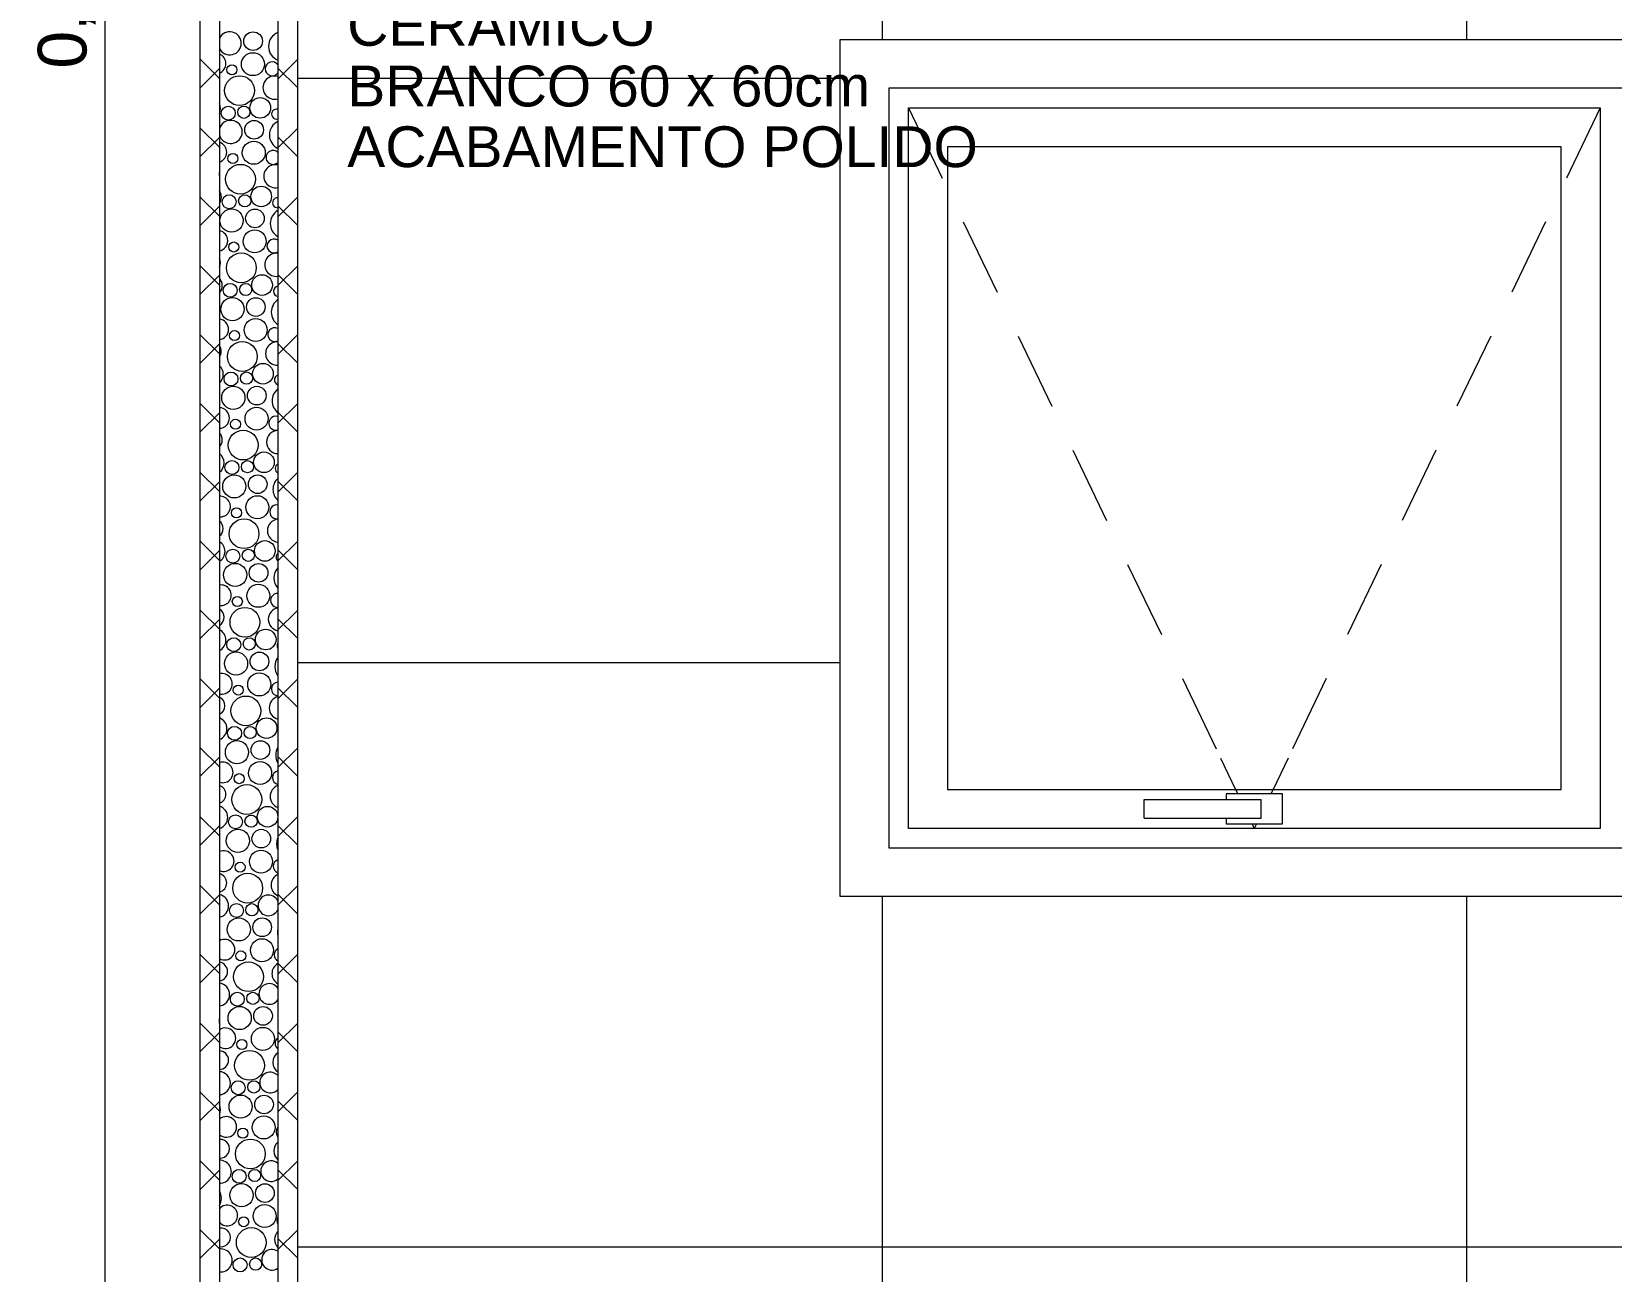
# Model space of a CAD drawing. Header units: metres. Extents: x -1.8 to 75.3, y -2 to 2.8.
# Drawn here: x 69.462 to 71.084, y -0.123 to 1.15 of the extents above; entities that cross this region are included whole.
import ezdxf

# ---------------------------------------------------------------- set-up
doc = ezdxf.new("R2010")
doc.units = ezdxf.units.M
doc.header["$MEASUREMENT"] = 0
doc.layers.add('COTAS CORTE', color=7, linetype='Continuous')
doc.layers.add('PAREDE CONSTRUIR', color=7, linetype='Continuous')
for name, color, linetype, lineweight, true_color in [('COTAS CORTE_Caneta_No__25', 7, 'Continuous', 13, 0x982312), ('Janelas Archicad_Caneta_No__9', 7, 'Continuous', 9, 0x020202), ('Janelas Archicad_Caneta_No__97', 7, 'Continuous', 13, 0x6b6b6b), ('NOTAS-EXECUTIVO.ARQ_Caneta_No__12', 7, 'Continuous', 0, 0x030303), ('PAREDE CONSTRUIR_Caneta_No__96', 7, 'Continuous', 0, 0xb6b6b6), ('PAREDE CONSTRUIR_Caneta_No__97', 7, 'Continuous', 13, 0x6b6b6b)]:
    doc.layers.add(name, color=color, linetype=linetype, lineweight=lineweight, true_color=true_color)
doc.layers.add('PAREDE CONSTRUIR_Caneta_No__241', color=7, linetype='Continuous', lineweight=13)
doc.layers.add('PAREDE CONSTRUIR_Caneta_No__83', color=84, linetype='Continuous', lineweight=0)
doc.styles.add('GENERATED_STYLE_1', font='arial.ttf')
doc.dimstyles.new('GENERATED_STYLE__2', dxfattribs={"dimtxt": 0.05, "dimasz": 0.02375, "dimexe": 0.18, "dimexo": 0.267183, "dimgap": 0, "dimtad": 1, "dimzin": 0, "dimdsep": 46, "dimtxsty": 'GENERATED_STYLE_1', "dimblk": 'ARROWHEAD_11', "dimblk1": 'ARROWHEAD_11', "dimblk2": 'ARROWHEAD_11', "dimcen": 0.09, "dimclrd": 256, "dimclre": 256, "dimclrt": 256, "dimadec": 0, "dimazin": 0, "dimtfac": 1, "dimtdec": 4, "dimtmove": 0, "dimatfit": 3, "dimfxl": 0, "dimtolj": 1, "dimtzin": 0, "dimarcsym": 0})
pattern_1 = [(45, (120.80917, -1.898244), (-0.03535534, 0.03535534), []), (135, (120.80917, -1.898244), (0.03535534, 0.03535534), [])]

# ---------------------------------------------------------------- blocks, each defined once
blk = doc.blocks.new('*X233', base_point=(120.8092, -1.8982))
at = {"layer": 'PAREDE CONSTRUIR_Caneta_No__96', "color": 253, "linetype": 'Continuous', "lineweight": 0, "true_color": 0xb6b6b6}
for centre, radius in [((69.6897, 1.1402), 0.00959), ((69.6895, 1.1166), 0.0118), ((69.6758, 1.0894), 0.0153), ((69.668, 1.1108), 0.00517), ((69.6642, 1.0663), 0.00715), ((69.6802, 1.0672), 0.00627), ((69.697, 1.0717), 0.0106), ((69.6907, 1.0492), 0.00959), ((69.6689, 1.0198), 0.00517), ((69.6904, 1.0256), 0.0118), ((69.6767, 0.9984), 0.0153), ((69.698, 0.9807), 0.0106), ((69.6652, 0.9753), 0.00715), ((69.6811, 0.9762), 0.00627), ((69.6676, 0.956), 0.0119), ((69.6916, 0.9582), 0.00959), ((69.6913, 0.9346), 0.0118), ((69.6698, 0.9288), 0.00517), ((69.6776, 0.9074), 0.0153), ((69.6989, 0.8897), 0.0106), ((69.6685, 0.865), 0.0119), ((69.6661, 0.8843), 0.00715), ((69.6821, 0.8852), 0.00627), ((69.6925, 0.8672), 0.00959), ((69.6923, 0.8436), 0.0118), ((69.6786, 0.8164), 0.0153), ((69.6707, 0.8378), 0.00517), ((69.667, 0.7933), 0.00715), ((69.683, 0.7942), 0.00627), ((69.6998, 0.7987), 0.0106), ((69.6694, 0.774), 0.0119), ((69.6935, 0.7762), 0.00959), ((69.6932, 0.7526), 0.0118), ((69.6717, 0.7468), 0.00517), ((69.6795, 0.7254), 0.0153), ((69.7008, 0.7077), 0.0106), ((69.668, 0.7023), 0.00715), ((69.6839, 0.7032), 0.00627), ((69.6704, 0.683), 0.0119), ((69.6944, 0.6852), 0.00959), ((69.6941, 0.6616), 0.0118), ((69.6804, 0.6344), 0.0153), ((69.6726, 0.6558), 0.00517), ((69.6689, 0.6114), 0.00715), ((69.6848, 0.6122), 0.00627), ((69.7017, 0.6167), 0.0106), ((69.6713, 0.592), 0.0119), ((69.6953, 0.5942), 0.00959), ((69.6735, 0.5648), 0.00517), ((69.695, 0.5706), 0.0118), ((69.6813, 0.5434), 0.0153), ((69.7026, 0.5257), 0.0106), ((69.6698, 0.5204), 0.00715), ((69.6858, 0.5212), 0.00627), ((69.6722, 0.501), 0.0119), ((69.6962, 0.5032), 0.00959), ((69.696, 0.4796), 0.0118), ((69.6745, 0.4738), 0.00517), ((69.6823, 0.4524), 0.0153), ((69.7035, 0.4347), 0.0106), ((69.6731, 0.41), 0.0119), ((69.6707, 0.4294), 0.00715), ((69.6867, 0.4302), 0.00627), ((69.6972, 0.4122), 0.00959), ((69.6969, 0.3886), 0.0118), ((69.6832, 0.3614), 0.0153), ((69.6754, 0.3828), 0.00517), ((69.6717, 0.3384), 0.00715), ((69.6876, 0.3392), 0.00627), ((69.7045, 0.3437), 0.0106), ((69.6741, 0.319), 0.0119), ((69.6981, 0.3212), 0.00959), ((69.6978, 0.2976), 0.0118), ((69.6763, 0.2918), 0.00517), ((69.6841, 0.2704), 0.0153), ((69.6726, 0.2474), 0.00715), ((69.6885, 0.2482), 0.00627), ((69.675, 0.228), 0.0119), ((69.699, 0.2302), 0.00959), ((69.6988, 0.2066), 0.0118), ((69.685, 0.1794), 0.0153), ((69.6772, 0.2008), 0.00517), ((69.6735, 0.1564), 0.00715), ((69.6895, 0.1572), 0.00627), ((69.6759, 0.137), 0.0119), ((69.6999, 0.1392), 0.00959), ((69.6782, 0.1098), 0.00517), ((69.6997, 0.1156), 0.0118), ((69.686, 0.0884), 0.0153), ((69.6744, 0.0654), 0.00715), ((69.6904, 0.0662), 0.00627), ((69.6769, 0.046), 0.0119), ((69.7009, 0.0482), 0.00959), ((69.7006, 0.0246), 0.0118), ((69.6791, 0.0188), 0.00517), ((69.6869, -0.0026), 0.0153), ((69.6754, -0.0256), 0.00715), ((69.6913, -0.0247), 0.00627), ((69.6778, -0.045), 0.0119), ((69.7018, -0.0428), 0.00959), ((69.7015, -0.0664), 0.0118), ((69.6878, -0.0936), 0.0153), ((69.68, -0.0722), 0.00517), ((69.6763, -0.1166), 0.00715), ((69.6923, -0.1157), 0.00627)]:
    blk.add_circle(centre, radius, dxfattribs=at)
for centre, radius, start, end in [((69.6657, 1.138), 0.0119, 207.2893, 152.7107), ((69.7208, 1.1349), 0.0153, 111.6056, 248.3944), ((69.6511, 1.1172), 0.0106, 292.1819, 67.8181), ((69.7092, 1.1118), 0.00715, 34.5088, 325.4912), ((69.7117, 1.0925), 0.0119, 73.0655, 286.9345), ((69.6445, 1.0711), 0.0118, 334.1868, 25.8132), ((69.7139, 1.0653), 0.00517, 76.051, 283.949), ((69.6667, 1.047), 0.0119, 194.8899, 165.1101), ((69.7217, 1.0439), 0.0153, 115.3905, 244.6095), ((69.652, 1.0262), 0.0106, 286.8828, 73.1172), ((69.7102, 1.0208), 0.00715, 46.0246, 313.9754), ((69.7126, 1.0015), 0.0119, 77.6689, 282.3311), ((69.6457, 1.0037), 0.00959, 350.7967, 9.2033), ((69.6454, 0.9801), 0.0118, 325.2702, 34.7298), ((69.7148, 0.9743), 0.00517, 86.4603, 273.5397), ((69.7226, 0.9529), 0.0153, 119.2981, 240.7019), ((69.653, 0.9352), 0.0106, 281.729, 78.271), ((69.7111, 0.9298), 0.00715, 55.6213, 304.3787), ((69.6466, 0.9127), 0.00959, 332.9314, 27.0686), ((69.7135, 0.9105), 0.0119, 82.1927, 277.8073), ((69.6463, 0.8891), 0.0118, 318.0285, 41.9715), ((69.7157, 0.8833), 0.00517, 96.7523, 263.2477), ((69.7236, 0.8619), 0.0153, 123.3618, 236.6382), ((69.6539, 0.8442), 0.0106, 276.67, 83.33), ((69.712, 0.8388), 0.00715, 64.2166, 295.7834), ((69.6475, 0.8217), 0.00959, 322.5418, 37.4582), ((69.7144, 0.8195), 0.0119, 86.6679, 273.3321), ((69.6473, 0.7981), 0.0118, 311.6906, 48.3094), ((69.7167, 0.7923), 0.00517, 107.2711, 252.7289), ((69.7245, 0.7709), 0.0153, 127.6252, 232.3748), ((69.6548, 0.7532), 0.0106, 271.6628, 88.3372), ((69.713, 0.7478), 0.00715, 72.2249, 287.7751), ((69.6485, 0.7307), 0.00959, 314.1974, 45.8026), ((69.7154, 0.7285), 0.0119, 91.1227, 268.8773), ((69.6482, 0.7071), 0.0118, 305.9258, 54.0742), ((69.7176, 0.7013), 0.00517, 118.4382, 241.5618), ((69.7254, 0.6799), 0.0153, 132.1491, 227.8509), ((69.6558, 0.6622), 0.0106, 266.6684, 93.3316), ((69.7163, 0.6375), 0.0119, 95.5844, 264.4156), ((69.7139, 0.6568), 0.00715, 79.8869, 280.1131), ((69.6494, 0.6397), 0.00959, 306.9034, 53.0966), ((69.6491, 0.6161), 0.0118, 300.5551, 59.4449), ((69.7185, 0.6103), 0.00517, 130.9597, 229.0403), ((69.7263, 0.5889), 0.0153, 137.0234, 222.9766), ((69.6567, 0.5712), 0.0106, 261.6484, 98.3516), ((69.7148, 0.5659), 0.00715, 87.3691, 272.6309), ((69.6503, 0.5487), 0.00959, 300.2519, 59.7481), ((69.7172, 0.5465), 0.0119, 100.0804, 259.9196), ((69.65, 0.5251), 0.0118, 295.4674, 64.5326), ((69.7195, 0.5193), 0.00517, 146.5997, 213.4003), ((69.7273, 0.4979), 0.0153, 142.3917, 217.6083), ((69.6576, 0.4802), 0.0106, 256.5628, 103.4372), ((69.7157, 0.4749), 0.00715, 94.8063, 265.1937), ((69.6512, 0.4577), 0.00959, 294.0252, 65.9748), ((69.7181, 0.4555), 0.0119, 104.6402, 255.3598), ((69.651, 0.4341), 0.0118, 290.5868, 69.4132), ((69.7282, 0.4069), 0.0153, 148.5143, 211.4857), ((69.6585, 0.3892), 0.0106, 251.3666, 108.6334), ((69.7167, 0.3839), 0.00715, 102.3262, 257.6738), ((69.6522, 0.3667), 0.00959, 288.0878, 71.9122), ((69.7191, 0.3645), 0.0119, 109.2971, 250.7029), ((69.6519, 0.3431), 0.0118, 285.8581, 74.1419), ((69.6595, 0.2982), 0.0106, 246.0058, 113.9942), ((69.7291, 0.3159), 0.0153, 155.9711, 204.0289), ((69.7176, 0.2929), 0.00715, 110.0699, 249.9301), ((69.6531, 0.2757), 0.00959, 282.3456, 77.6544), ((69.72, 0.2735), 0.0119, 114.0909, 245.9091), ((69.6528, 0.2521), 0.0118, 281.2381, 78.7619), ((69.7054, 0.2527), 0.0106, 23.6127, 336.3873), ((69.73, 0.2249), 0.0153, 166.8832, 193.1168), ((69.6604, 0.2072), 0.0106, 240.4108, 119.5892), ((69.7185, 0.2019), 0.00715, 118.2198, 241.7802), ((69.654, 0.1847), 0.00959, 276.7273, 83.2727), ((69.7209, 0.1825), 0.0119, 119.0716, 240.9284), ((69.6538, 0.1611), 0.0118, 276.6911, 83.3089), ((69.7063, 0.1617), 0.0106, 33.9894, 326.0106), ((69.64, 0.1339), 0.0153, 350.5636, 9.4364), ((69.6613, 0.1162), 0.0106, 234.4854, 125.5146), ((69.7194, 0.1109), 0.00715, 127.0524, 232.9476), ((69.6549, 0.0937), 0.00959, 271.1734, 88.8266), ((69.7219, 0.0915), 0.0119, 124.3066, 235.6934), ((69.6547, 0.0701), 0.0118, 272.1861, 87.8139), ((69.7072, 0.0707), 0.0106, 42.0972, 317.9028), ((69.641, 0.0429), 0.0153, 337.8043, 22.1957), ((69.6622, 0.0252), 0.0106, 228.0839, 131.9161), ((69.7204, 0.0199), 0.00715, 137.074, 222.926), ((69.6559, 0.0027), 0.00959, 265.6306, 94.3694), ((69.7228, 0.0005), 0.0119, 129.8917, 230.1083), ((69.6556, -0.0209), 0.0118, 267.6947, 92.3053), ((69.7082, -0.0203), 0.0106, 49.0897, 310.9103), ((69.6419, -0.0481), 0.0153, 329.9204, 30.0796), ((69.6632, -0.0658), 0.0106, 220.9594, 139.0406), ((69.6568, -0.0883), 0.00959, 260.0464, 99.9536), ((69.7213, -0.0711), 0.00715, 149.5333, 210.4667), ((69.7237, -0.0905), 0.0119, 135.9767, 224.0233), ((69.6565, -0.1119), 0.0118, 263.189, 96.811), ((69.7091, -0.1113), 0.0106, 55.4069, 304.5931)]:
    blk.add_arc(centre, radius, start, end, dxfattribs=at)
blk = doc.blocks.new('*D234', base_point=(120.8092, -1.8982))
at = {"layer": 'COTAS CORTE_Caneta_No__25', "linetype": 'Continuous', "lineweight": 13, "true_color": 0x982312}
for points in [[(69.5317, 1.2518), (69.5322, 1.2494), (69.5336, 1.2473), (69.5356, 1.246), (69.538, 1.2455), (69.5404, 1.246), (69.5424, 1.2473), (69.5438, 1.2494), (69.5442, 1.2518), (69.5438, 1.2541), (69.5424, 1.2562), (69.5404, 1.2575), (69.538, 1.258), (69.5356, 1.2575), (69.5336, 1.2562), (69.5322, 1.2541)], [(69.5317, -1.8982), (69.5322, -1.9006), (69.5336, -1.9027), (69.5356, -1.904), (69.538, -1.9045), (69.5404, -1.904), (69.5424, -1.9027), (69.5438, -1.9006), (69.5442, -1.8982), (69.5438, -1.8959), (69.5424, -1.8938), (69.5404, -1.8925), (69.538, -1.892), (69.5356, -1.8925), (69.5336, -1.8938), (69.5322, -1.8959)]]:
    blk.add_hatch(color=24, dxfattribs=at).paths.add_polyline_path(points)
at = {"layer": 'COTAS CORTE_Caneta_No__25', "color": 24, "linetype": 'Continuous', "lineweight": 13, "true_color": 0x982312}
for p, q in [((69.5317, 1.2518), (69.5145, 1.2518)), ((69.8052, 1.2518), (69.5442, 1.2518)), ((69.538, -1.892), (69.538, 1.2455)), ((69.5317, -1.8982), (69.5145, -1.8982)), ((69.538, -1.9107), (69.538, -1.9045)), ((69.8052, -1.8982), (69.5442, -1.8982))]:
    blk.add_line(p, q, dxfattribs=at)
for centre in [(69.538, 1.2518), (69.538, -1.8982)]:
    blk.add_circle(centre, 0.00625, dxfattribs=at)
at = {"layer": 'COTAS CORTE_Caneta_No__25', "color": 24, "lineweight": 13, "true_color": 0x982312, "char_height": 0.05, "attachment_point": 7, "rotation": 90, "style": 'GENERATED_STYLE_1'}
for s, insert in [('\\A1;{\\pql;\\fArial|b0|i0|c0|p0;\\W1.000000;0,01}', (69.528, 1.112)), ('\\A1;{\\pql;\\fArial|b0|i0|c0|p0;\\W1.000000;3,15}', (69.528, -0.4567))]:
    blk.add_mtext(s, dxfattribs=dict(at, insert=insert))
blk = doc.blocks.new('ARROWHEAD_11')
at = {"color": 0, "linetype": 'Continuous', "lineweight": 0}
blk.add_line((0, 0), (-1, 0), dxfattribs=at)
at = {"color": 0, "linetype": 'Continuous', "lineweight": 0, "const_width": 0.25, "flags": 128}
blk.add_lwpolyline([(-0.125, 0, 1), (0.125, 0, 1)], format="xyb", close=True, dxfattribs=at)

msp = doc.modelspace()

# ---------------------------------------------------------------- hatches: boundary and pattern name
at = {"layer": 'PAREDE CONSTRUIR_Caneta_No__83', "linetype": 'Continuous', "lineweight": 0}
h = msp.add_hatch(dxfattribs=at)
h.set_pattern_fill('Placomur_000f', color=84, style=0, pattern_type=2)
h.set_pattern_definition(pattern_1)
h.paths.add_polyline_path([(69.6351, -1.8982), (69.6551, -1.8982), (69.6551, 1.2518), (69.6351, 1.2518)])
h = msp.add_hatch(dxfattribs=at)
h.set_pattern_fill('Placomur_000f', color=84, style=0, pattern_type=2)
h.set_pattern_definition(pattern_1)
h.paths.add_polyline_path([(69.7151, -1.8982), (69.7351, -1.8982), (69.7351, 1.2518), (69.7151, 1.2518)])
at = {"layer": 'PAREDE CONSTRUIR_Caneta_No__97', "linetype": 'Continuous', "lineweight": 13, "true_color": 0x6b6b6b}
h = msp.add_hatch(dxfattribs=at)
h.set_pattern_fill('Ceramica_60_x_60_000f', color=251, style=0, pattern_type=2)
h.set_pattern_definition([(3e-15, (69.73513, -1.89824), (0, 0.6), []), (90, (69.73513, -1.89824), (-0.6, 0), [])])
h.paths.add_polyline_path([(75.1151, 1.2518), (69.7351, 1.2518), (69.7351, -0.8982), (69.7695, -0.8982), (69.7695, -0.8137), (69.7712, -0.801), (69.7763, -0.7887), (69.7844, -0.7781), (69.795, -0.77), (69.8073, -0.7649), (69.8199, -0.7632), (69.9351, -0.7632), (69.9477, -0.7649), (69.96, -0.77), (69.9706, -0.7781), (69.9787, -0.7887), (69.9838, -0.801), (69.9855, -0.8137), (69.9855, -0.8442), (69.9675, -0.8442), (69.9675, -0.8148), (69.9663, -0.8057), (69.963, -0.7978), (69.9578, -0.791), (69.951, -0.7857), (69.943, -0.7824), (69.9339, -0.7812), (69.8211, -0.7812), (69.812, -0.7824), (69.804, -0.7857), (69.7972, -0.791), (69.792, -0.7978), (69.7887, -0.8057), (69.7875, -0.8148), (69.7875, -0.8982), (69.8565, -0.8982), (69.8565, -0.8882), (69.8635, -0.8882), (69.8635, -0.8982), (70.3351, -0.8982), (70.3351, -1.0982), (70.2068, -1.0982), (70.2068, -1.1532), (70.0178, -1.1532), (70.0178, -1.1882), (69.9358, -1.1882), (69.9358, -1.1582), (69.9358, -1.1532), (69.8628, -1.1532), (69.8628, -1.0982), (69.7351, -1.0982), (69.7351, -1.8982), (72.3631, -1.8982), (72.3631, -1.0982), (72.2589, -1.0982), (72.2589, -1.1532), (72.1858, -1.1532), (72.1858, -1.1582), (72.1858, -1.1882), (72.1038, -1.1882), (72.1038, -1.1532), (71.9149, -1.1532), (71.9149, -1.0982), (71.8131, -1.0982), (71.8131, -0.8982), (72.2581, -0.8982), (72.2581, -0.8882), (72.2651, -0.8882), (72.2651, -0.8982), (72.3341, -0.8982), (72.3341, -0.8148), (72.3329, -0.8057), (72.3297, -0.7978), (72.3244, -0.791), (72.3176, -0.7857), (72.3097, -0.7824), (72.3006, -0.7812), (72.1877, -0.7812), (72.1786, -0.7824), (72.1707, -0.7857), (72.1639, -0.791), (72.1586, -0.7978), (72.1553, -0.8057), (72.1541, -0.8148), (72.1541, -0.8442), (72.1361, -0.8442), (72.1361, -0.8137), (72.1378, -0.801), (72.1429, -0.7887), (72.151, -0.7781), (72.1616, -0.77), (72.1739, -0.7649), (72.1866, -0.7632), (72.3017, -0.7632), (72.3144, -0.7649), (72.3267, -0.77), (72.3373, -0.7781), (72.3454, -0.7887), (72.3505, -0.801), (72.3521, -0.8137), (72.3521, -0.8982), (72.4741, -0.8982), (72.4741, -0.8137), (72.4758, -0.801), (72.4809, -0.7887), (72.489, -0.7781), (72.4996, -0.77), (72.5119, -0.7649), (72.5246, -0.7632), (72.6397, -0.7632), (72.6524, -0.7649), (72.6647, -0.77), (72.6753, -0.7781), (72.6834, -0.7887), (72.6885, -0.801), (72.6901, -0.8137), (72.6901, -0.8442), (72.6721, -0.8442), (72.6721, -0.8148), (72.6709, -0.8057), (72.6677, -0.7978), (72.6624, -0.791), (72.6556, -0.7857), (72.6477, -0.7824), (72.6386, -0.7812), (72.5257, -0.7812), (72.5166, -0.7824), (72.5087, -0.7857), (72.5019, -0.791), (72.4966, -0.7978), (72.4933, -0.8057), (72.4921, -0.8148), (72.4921, -0.8982), (72.5611, -0.8982), (72.5611, -0.8882), (72.5681, -0.8882), (72.5681, -0.8982), (73.0131, -0.8982), (73.0131, -1.0982), (72.9114, -1.0982), (72.9114, -1.1532), (72.7225, -1.1532), (72.7225, -1.1882), (72.6405, -1.1882), (72.6405, -1.1582), (72.6405, -1.1532), (72.5674, -1.1532), (72.5674, -1.0982), (72.4631, -1.0982), (72.4631, -1.8982), (75.1151, -1.8982), (75.1151, -1.0982), (74.9608, -1.0982), (74.9608, -1.1532), (74.8878, -1.1532), (74.8878, -1.1882), (74.8058, -1.1882), (74.8058, -1.1532), (74.6168, -1.1532), (74.6168, -1.0982), (74.5151, -1.0982), (74.5151, -0.8982), (74.9601, -0.8982), (74.9601, -0.8882), (74.9671, -0.8882), (74.9671, -0.8982), (75.0361, -0.8982), (75.0361, -0.8148), (75.0349, -0.8057), (75.0316, -0.7978), (75.0264, -0.791), (75.0196, -0.7857), (75.0117, -0.7824), (75.0025, -0.7812), (74.8897, -0.7812), (74.8806, -0.7824), (74.8727, -0.7857), (74.8659, -0.791), (74.8606, -0.7978), (74.8573, -0.8057), (74.8561, -0.8148), (74.8561, -0.8442), (74.8381, -0.8442), (74.8381, -0.8137), (74.8398, -0.801), (74.8449, -0.7887), (74.853, -0.7781), (74.8636, -0.77), (74.8759, -0.7649), (74.8885, -0.7632), (75.0037, -0.7632), (75.0164, -0.7649), (75.0287, -0.77), (75.0393, -0.7781), (75.0474, -0.7887), (75.0525, -0.801), (75.0541, -0.8137), (75.0541, -0.8982), (75.1151, -0.8982)])
h.paths.add_polyline_path([(71.8723, 0.2618), (70.2923, 0.2618), (70.2923, 1.1418), (71.8723, 1.1418)], flags=0)
h.paths.add_polyline_path([(72.9386, 1.1418), (74.5186, 1.1418), (74.5186, 0.2618), (72.9386, 0.2618)], flags=0)

# ---------------------------------------------------------------- linework, layer by layer
at = {"layer": 'Janelas Archicad_Caneta_No__9', "color": 18, "linetype": 'Continuous', "lineweight": 9, "true_color": 0x020202}
for p, q in [((70.2923, 0.2618), (70.2923, 1.1418)), ((70.2923, 1.1418), (71.8723, 1.1418)), ((70.3423, 1.0918), (70.3423, 0.3118)), ((71.8223, 1.0918), (70.3423, 1.0918)), ((70.3623, 1.0318), (70.3623, 1.0718)), ((70.3623, 1.0718), (71.0723, 1.0718)), ((71.0723, 1.0718), (71.0723, 1.0318)), ((70.3623, 0.3718), (70.3623, 1.0318)), ((70.4023, 1.0318), (70.4023, 0.3718)), ((71.0323, 1.0318), (70.4023, 1.0318)), ((71.0323, 0.3718), (71.0323, 1.0318)), ((71.0723, 1.0318), (71.0723, 0.3718)), ((70.3623, 0.3318), (70.3623, 0.3718)), ((70.4023, 0.3718), (71.0323, 0.3718)), ((70.6043, 0.3613), (70.6823, 0.3613)), ((70.6043, 0.3423), (70.6043, 0.3613)), ((70.6823, 0.3613), (70.7033, 0.3613)), ((70.7463, 0.3673), (70.6883, 0.3673)), ((70.6883, 0.3673), (70.6883, 0.3613)), ((70.7033, 0.3613), (70.7187, 0.3613)), ((70.7187, 0.3613), (70.7243, 0.3613)), ((70.7243, 0.3423), (70.7243, 0.3613)), ((70.7463, 0.3363), (70.7463, 0.3673)), ((71.0723, 0.3718), (71.0723, 0.3318)), ((70.6043, 0.3423), (70.6823, 0.3423)), ((70.6823, 0.3423), (70.7033, 0.3423)), ((70.6883, 0.3423), (70.6883, 0.3363)), ((70.7033, 0.3423), (70.7187, 0.3423)), ((70.7187, 0.3423), (70.7243, 0.3423)), ((71.0723, 0.3318), (70.3623, 0.3318)), ((70.6883, 0.3363), (70.7463, 0.3363)), ((70.3423, 0.3118), (71.8223, 0.3118)), ((71.8723, 0.2618), (70.2923, 0.2618))]:
    msp.add_line(p, q, dxfattribs=at)
at = {"layer": 'Janelas Archicad_Caneta_No__97', "color": 251, "linetype": 'Continuous', "lineweight": 13, "true_color": 0x6b6b6b}
for p, q in [((70.3623, 1.0718), (70.3969, 0.9996)), ((71.0723, 1.0718), (71.0377, 0.9996)), ((70.4186, 0.9545), (70.4532, 0.8824)), ((71.0161, 0.9545), (70.9815, 0.8824)), ((70.4748, 0.8373), (70.5094, 0.7652)), ((70.9599, 0.8373), (70.9253, 0.7652)), ((70.531, 0.7201), (70.5656, 0.648)), ((70.9036, 0.7201), (70.869, 0.648)), ((70.5873, 0.6029), (70.6219, 0.5308)), ((70.8474, 0.6029), (70.8128, 0.5308)), ((70.6435, 0.4857), (70.6781, 0.4136)), ((70.7912, 0.4857), (70.7566, 0.4136)), ((70.6827, 0.4039), (70.6981, 0.3718)), ((70.7519, 0.4039), (70.7365, 0.3718)), ((70.6981, 0.3718), (70.7003, 0.3673)), ((70.7365, 0.3718), (70.7344, 0.3673)), ((70.7152, 0.3363), (70.7173, 0.3318)), ((70.7195, 0.3363), (70.7173, 0.3318))]:
    msp.add_line(p, q, dxfattribs=at)
at = {"layer": 'PAREDE CONSTRUIR_Caneta_No__241', "color": 7, "linetype": 'Continuous', "lineweight": 13}
for p, q in [((69.6351, 1.2518), (69.6351, -1.7982)), ((69.6551, 1.2518), (69.6551, -1.8982)), ((69.7151, 1.2518), (69.7151, -1.8982)), ((69.7351, 1.2518), (69.7351, -1.8982))]:
    msp.add_line(p, q, dxfattribs=at)

# ---------------------------------------------------------------- block references
at = {"layer": 'PAREDE CONSTRUIR', "lineweight": 0}
msp.add_blockref('*X233', (120.8092, -1.8982), dxfattribs=at)

# ---------------------------------------------------------------- texts
at = {"layer": 'NOTAS-EXECUTIVO.ARQ_Caneta_No__12', "color": 18, "linetype": 'Continuous', "lineweight": 0, "true_color": 0x030303, "insert": (69.7863, 1.2397), "char_height": 0.041905, "width": 0.74499, "attachment_point": 1, "line_spacing_factor": 0.892098, "style": 'GENERATED_STYLE_1'}
msp.add_mtext('\\A1;{\\pql;\\fArial|b0|i0|c0|p0;\\W1.000000;REVESTIMENTO CERÂMICO\\P\\pql;\\fArial|b0|i0|c0|p0;\\W1.000000;BRANCO 60 x 60cm\\P\\pql;\\fArial|b0|i0|c0|p0;\\W1.000000;ACABAMENTO POLIDO\\fArial|b0|i0|c0|p0;\\W1.000000; }', dxfattribs=at)

# ---------------------------------------------------------------- dimensions: what is measured, and where the dimension line sits
at = {"layer": 'COTAS CORTE', "color": 24, "linetype": 'Continuous', "lineweight": 13, "true_color": 0x982312}
dim = msp.add_linear_dim(base=(69.538, 1.2518), p1=(69.6351, -1.8982), p2=(72.4251, 1.2518), angle=90, dimstyle='GENERATED_STYLE__2', dxfattribs=at)
dim.commit()
dim.dimension.update_dxf_attribs({"geometry": '*D234', "text_midpoint": (69.503, -0.392), "dimtype": 160, "text_rotation": 90})

doc.saveas('drawing.dxf')
